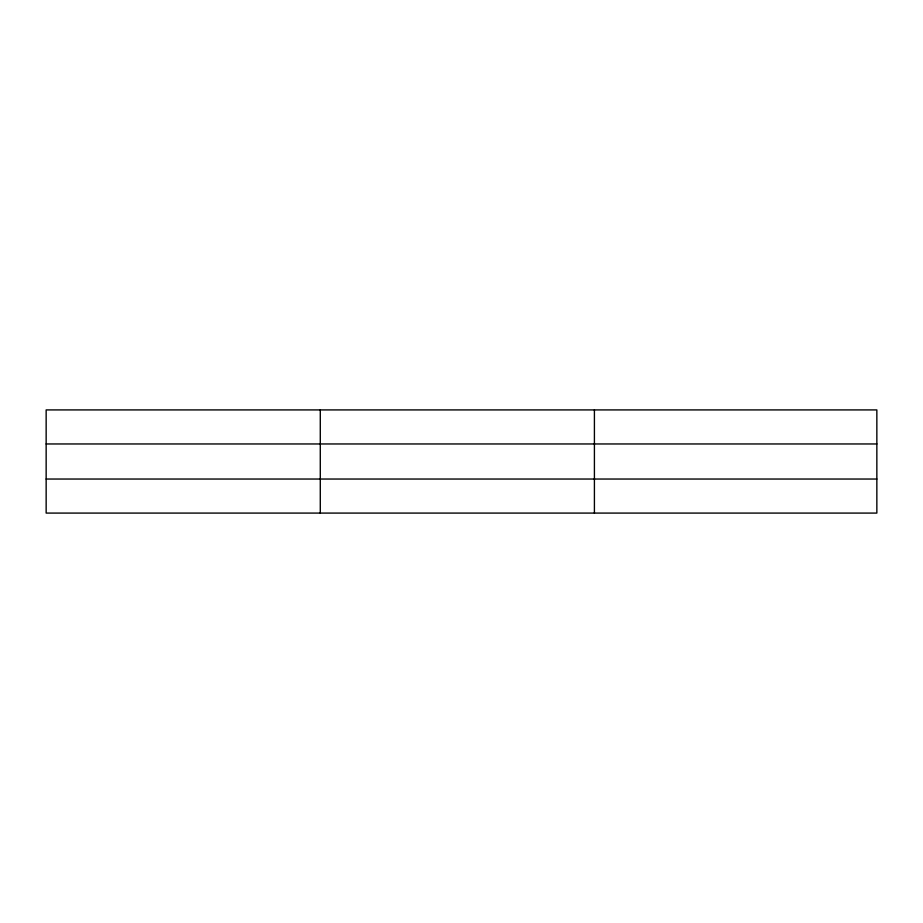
<?xml version="1.0" encoding="UTF-8"?>
<svg xmlns="http://www.w3.org/2000/svg" width="923" height="923" viewBox="0 0 923 923"><rect width="100%" height="100%" fill="white"/><g stroke="black" fill="none" stroke-linecap="round" stroke-linejoin="round"><path stroke-width="1.38" d="M320.281 409.916L320.281 513.084M594.412 409.916L594.412 513.084M876.85 443.963L876.85 409.916L46.15 409.916L46.15 513.084L876.85 513.084L876.85 443.963L46.15 443.963M46.15 479.037L876.85 479.037"/></g></svg>
